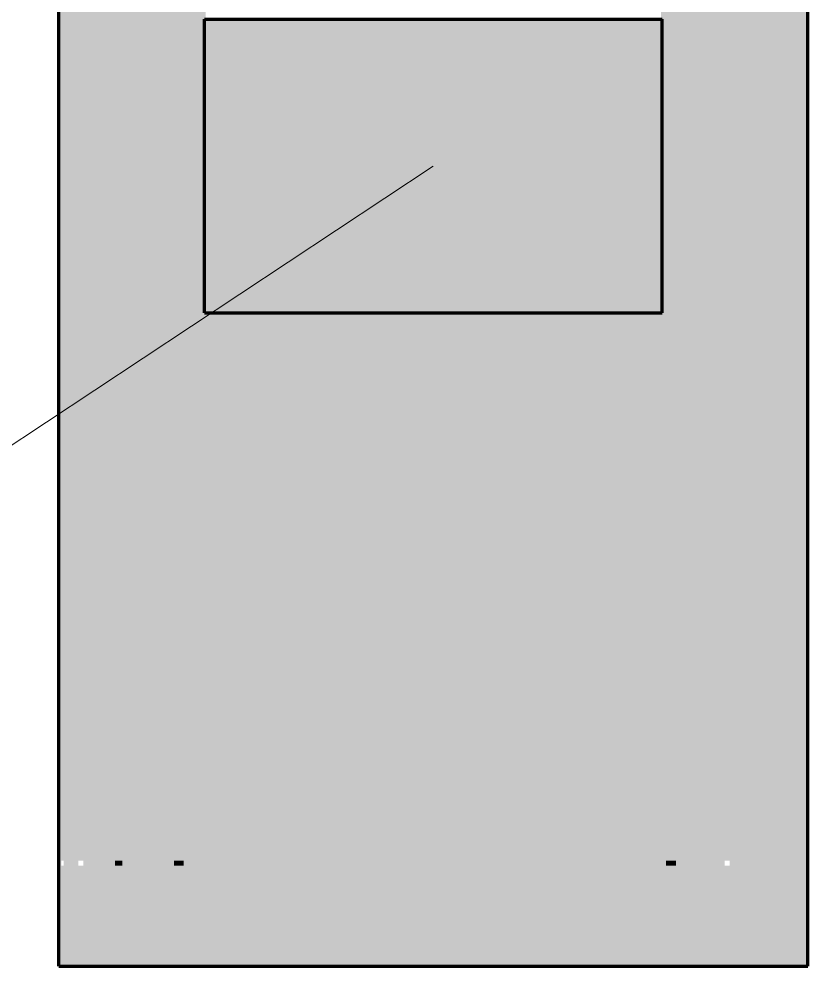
# Model space of a CAD drawing. Header units: millimetres. Extents: x 0 to 1554, y 0 to 420.
# Drawn here: x 1204.08 to 1236.3, y 78 to 116.69 of the extents above; entities that cross this region are included whole.
import ezdxf

# ---------------------------------------------------------------- set-up
doc = ezdxf.new("R2010")
doc.units = ezdxf.units.MM
for name, color, linetype, lineweight in [('01-VISIBLE', 7, 'CONTINUOUS', 70), ('08-FINA', 5, 'CONTINUOUS', 18), ('13-GRAFICA', 30, 'CONTINUOUS', 18)]:
    doc.layers.add(name, color=color, linetype=linetype, lineweight=lineweight)

msp = doc.modelspace()

# ---------------------------------------------------------------- hatches: boundary and pattern name
at = {"layer": '08-FINA'}
h = msp.add_hatch(color=7, dxfattribs=at)
h.dxf.hatch_style = 1
h.paths.add_polyline_path([(1221, 110.679), (1218.694, 109.633), (1219.136, 108.966)])
at = {"layer": '13-GRAFICA', "true_color": 0xb21820}
h = msp.add_hatch(color=7, dxfattribs=at)
h.dxf.hatch_style = 1
h.paths.add_polyline_path([(1205.804, 141.4), (1205.804, 82.3), (1205.804, 82.1), (1205.804, 78), (1205.704, 78), (1205.704, 141.4)])
h = msp.add_hatch(color=7, dxfattribs=at)
h.dxf.hatch_style = 1
h.paths.add_polyline_path([(1205.804, 141.5), (1205.904, 141.5), (1205.904, 82.3), (1205.804, 82.3), (1205.804, 141.4)])
h = msp.add_hatch(color=7, dxfattribs=at)
h.dxf.hatch_style = 1
h.paths.add_polyline_path([(1206.504, 141.5), (1206.504, 82.3), (1206.504, 82.1), (1206.504, 78), (1205.904, 78), (1205.904, 82.1), (1205.904, 82.3), (1205.904, 141.5)])
h = msp.add_hatch(color=7, dxfattribs=at)
h.dxf.hatch_style = 1
h.paths.add_polyline_path([(1206.704, 141.5), (1206.704, 82.3), (1206.504, 82.3), (1206.504, 141.5)])
h = msp.add_hatch(color=7, dxfattribs=at)
h.dxf.hatch_style = 1
h.paths.add_polyline_path([(1208.004, 141.5), (1208.004, 82.3), (1208.004, 82.1), (1208.004, 78), (1206.704, 78), (1206.704, 82.1), (1206.704, 82.3), (1206.704, 141.5)])
h = msp.add_hatch(color=7, dxfattribs=at)
h.dxf.hatch_style = 1
h.paths.add_polyline_path([(1208.304, 141.5), (1208.304, 82.3), (1208.004, 82.3), (1208.004, 141.5)])
h = msp.add_hatch(color=7, dxfattribs=at)
h.dxf.hatch_style = 1
h.paths.add_polyline_path([(1210.404, 141.5), (1210.404, 82.3), (1210.404, 82.1), (1210.404, 78), (1208.304, 78), (1208.304, 82.1), (1208.304, 82.3), (1208.304, 141.5)])
h = msp.add_hatch(color=7, dxfattribs=at)
h.dxf.hatch_style = 1
h.paths.add_polyline_path([(1210.804, 141.5), (1210.804, 82.3), (1210.404, 82.3), (1210.404, 141.5)])
h = msp.add_hatch(color=7, dxfattribs=at)
h.dxf.hatch_style = 1
h.paths.add_polyline_path([(1211.704, 141.5), (1211.704, 116.7), (1211.704, 104.7), (1211.704, 78), (1210.804, 78), (1210.804, 82.1), (1210.804, 82.3), (1210.804, 141.5)])
h = msp.add_hatch(color=7, dxfattribs=at)
h.dxf.hatch_style = 1
h.paths.add_polyline_path([(1230.504, 141.5), (1230.504, 82.3), (1230.504, 82.1), (1230.504, 78), (1230.304, 78), (1230.304, 104.7), (1230.304, 116.7), (1230.304, 141.5)])
h = msp.add_hatch(color=7, dxfattribs=at)
h.dxf.hatch_style = 1
h.paths.add_polyline_path([(1230.904, 141.5), (1230.904, 82.3), (1230.504, 82.3), (1230.504, 141.5)])
h = msp.add_hatch(color=7, dxfattribs=at)
h.dxf.hatch_style = 1
h.paths.add_polyline_path([(1232.904, 141.5), (1232.904, 82.3), (1232.904, 82.1), (1232.904, 78), (1230.904, 78), (1230.904, 82.1), (1230.904, 82.3), (1230.904, 141.5)])
h = msp.add_hatch(color=7, dxfattribs=at)
h.dxf.hatch_style = 1
h.paths.add_polyline_path([(1233.104, 141.5), (1233.104, 82.3), (1232.904, 82.3), (1232.904, 141.5)])
h = msp.add_hatch(color=7, dxfattribs=at)
h.dxf.hatch_style = 1
h.paths.add_polyline_path([(1236.204, 141.5), (1236.204, 141.4), (1236.304, 141.4), (1236.304, 78), (1233.104, 78), (1233.104, 82.1), (1233.104, 82.3), (1233.104, 141.5)])
at = {"layer": '13-GRAFICA', "true_color": 0xffffff}
h = msp.add_hatch(color=7, dxfattribs=at)
h.dxf.hatch_style = 1
h.paths.add_polyline_path([(1211.704, 104.7), (1211.704, 116.7), (1230.304, 116.7), (1230.304, 104.7)])
at = {"layer": '13-GRAFICA', "true_color": 0xc81e2d}
h = msp.add_hatch(color=7, dxfattribs=at)
h.dxf.hatch_style = 1
h.paths.add_polyline_path([(1230.304, 114.9), (1211.704, 114.9), (1211.704, 116.7), (1230.304, 116.7)])
at = {"layer": '13-GRAFICA', "true_color": 0xb21820}
h = msp.add_hatch(color=7, dxfattribs=at)
h.dxf.hatch_style = 1
h.paths.add_polyline_path([(1211.704, 78), (1211.704, 104.7), (1213.304, 104.7), (1213.304, 82.3), (1213.304, 82.1), (1213.304, 78)])
h = msp.add_hatch(color=7, dxfattribs=at)
h.dxf.hatch_style = 1
h.paths.add_polyline_path([(1213.904, 104.7), (1213.904, 82.3), (1213.304, 82.3), (1213.304, 104.7)])
h = msp.add_hatch(color=7, dxfattribs=at)
h.dxf.hatch_style = 1
h.paths.add_polyline_path([(1213.904, 78), (1213.904, 82.1), (1213.904, 82.3), (1213.904, 104.7), (1216.804, 104.7), (1216.804, 82.3), (1216.804, 82.1), (1216.804, 78)])
h = msp.add_hatch(color=7, dxfattribs=at)
h.dxf.hatch_style = 1
h.paths.add_polyline_path([(1217.404, 104.7), (1217.404, 82.3), (1216.804, 82.3), (1216.804, 104.7)])
h = msp.add_hatch(color=7, dxfattribs=at)
h.dxf.hatch_style = 1
h.paths.add_polyline_path([(1217.404, 78), (1217.404, 82.1), (1217.404, 82.3), (1217.404, 104.7), (1220.704, 104.7), (1220.704, 82.3), (1220.404, 82.3), (1220.404, 82.1), (1220.704, 82.1), (1220.704, 78.2), (1221.304, 78.2), (1221.304, 82.1), (1221.604, 82.1), (1221.604, 82.3), (1221.304, 82.3), (1221.304, 104.7), (1224.304, 104.7), (1224.304, 82.3), (1224.304, 82.1), (1224.304, 78)])
h = msp.add_hatch(color=7, dxfattribs=at)
h.dxf.hatch_style = 1
h.paths.add_polyline_path([(1221.604, 82.3), (1221.604, 82.1), (1221.304, 82.1), (1221.304, 78.2), (1220.704, 78.2), (1220.704, 82.1), (1220.404, 82.1), (1220.404, 82.3), (1220.704, 82.3), (1220.704, 104.7), (1221.304, 104.7), (1221.304, 82.3)])
h = msp.add_hatch(color=7, dxfattribs=at)
h.dxf.hatch_style = 1
h.paths.add_polyline_path([(1225.004, 104.7), (1225.004, 82.3), (1224.304, 82.3), (1224.304, 104.7)])
h = msp.add_hatch(color=7, dxfattribs=at)
h.dxf.hatch_style = 1
h.paths.add_polyline_path([(1225.004, 78), (1225.004, 82.1), (1225.004, 82.3), (1225.004, 104.7), (1227.504, 104.7), (1227.504, 82.3), (1227.504, 82.1), (1227.504, 78)])
h = msp.add_hatch(color=7, dxfattribs=at)
h.dxf.hatch_style = 1
h.paths.add_polyline_path([(1228.204, 104.7), (1228.204, 82.3), (1227.504, 82.3), (1227.504, 104.7)])
h = msp.add_hatch(color=7, dxfattribs=at)
h.dxf.hatch_style = 1
h.paths.add_polyline_path([(1228.204, 78), (1228.204, 82.1), (1228.204, 82.3), (1228.204, 104.7), (1230.304, 104.7), (1230.304, 78)])
h = msp.add_hatch(color=7, dxfattribs=at)
h.dxf.hatch_style = 1
h.paths.add_polyline_path([(1205.804, 78), (1205.804, 82.1), (1205.904, 82.1), (1205.904, 78)])
h = msp.add_hatch(color=7, dxfattribs=at)
h.dxf.hatch_style = 1
h.paths.add_polyline_path([(1206.504, 78), (1206.504, 82.1), (1206.704, 82.1), (1206.704, 78)])
h = msp.add_hatch(color=7, dxfattribs=at)
h.dxf.hatch_style = 1
h.paths.add_polyline_path([(1208.004, 82.3), (1208.304, 82.3), (1208.304, 82.1), (1208.004, 82.1)])
h = msp.add_hatch(color=7, dxfattribs=at)
h.dxf.hatch_style = 1
h.paths.add_polyline_path([(1208.004, 78), (1208.004, 82.1), (1208.304, 82.1), (1208.304, 78)])
h = msp.add_hatch(color=7, dxfattribs=at)
h.dxf.hatch_style = 1
h.paths.add_polyline_path([(1210.804, 82.3), (1210.804, 82.1), (1210.404, 82.1), (1210.404, 82.3)])
h = msp.add_hatch(color=7, dxfattribs=at)
h.dxf.hatch_style = 1
h.paths.add_polyline_path([(1210.404, 78), (1210.404, 82.1), (1210.804, 82.1), (1210.804, 78)])
h = msp.add_hatch(color=7, dxfattribs=at)
h.dxf.hatch_style = 1
h.paths.add_polyline_path([(1213.304, 82.3), (1213.904, 82.3), (1213.904, 82.1), (1213.304, 82.1)])
h = msp.add_hatch(color=7, dxfattribs=at)
h.dxf.hatch_style = 1
h.paths.add_polyline_path([(1213.304, 78), (1213.304, 82.1), (1213.904, 82.1), (1213.904, 78)])
h = msp.add_hatch(color=7, dxfattribs=at)
h.dxf.hatch_style = 1
h.paths.add_polyline_path([(1217.404, 82.3), (1217.404, 82.1), (1216.804, 82.1), (1216.804, 82.3)])
h = msp.add_hatch(color=7, dxfattribs=at)
h.dxf.hatch_style = 1
h.paths.add_polyline_path([(1216.804, 78), (1216.804, 82.1), (1217.404, 82.1), (1217.404, 78)])
h = msp.add_hatch(color=7, dxfattribs=at)
h.dxf.hatch_style = 1
h.paths.add_polyline_path([(1225.004, 82.3), (1225.004, 82.1), (1224.304, 82.1), (1224.304, 82.3)])
h = msp.add_hatch(color=7, dxfattribs=at)
h.dxf.hatch_style = 1
h.paths.add_polyline_path([(1224.304, 78), (1224.304, 82.1), (1225.004, 82.1), (1225.004, 78)])
h = msp.add_hatch(color=7, dxfattribs=at)
h.dxf.hatch_style = 1
h.paths.add_polyline_path([(1228.204, 82.3), (1228.204, 82.1), (1227.504, 82.1), (1227.504, 82.3)])
h = msp.add_hatch(color=7, dxfattribs=at)
h.dxf.hatch_style = 1
h.paths.add_polyline_path([(1227.504, 78), (1227.504, 82.1), (1228.204, 82.1), (1228.204, 78)])
h = msp.add_hatch(color=7, dxfattribs=at)
h.dxf.hatch_style = 1
h.paths.add_polyline_path([(1230.504, 82.3), (1230.904, 82.3), (1230.904, 82.1), (1230.504, 82.1)])
h = msp.add_hatch(color=7, dxfattribs=at)
h.dxf.hatch_style = 1
h.paths.add_polyline_path([(1230.504, 78), (1230.504, 82.1), (1230.904, 82.1), (1230.904, 78)])
h = msp.add_hatch(color=7, dxfattribs=at)
h.dxf.hatch_style = 1
h.paths.add_polyline_path([(1232.904, 78), (1232.904, 82.1), (1233.104, 82.1), (1233.104, 78)])

# ---------------------------------------------------------------- linework, layer by layer
at = {"layer": '01-VISIBLE'}
for p, q in [((1205.7, 78), (1205.7, 141.257)), ((1236.3, 78), (1236.3, 141.257)), ((1211.66, 104.679), (1211.66, 116.679)), ((1230.34, 104.679), (1230.34, 116.679))]:
    msp.add_line(p, q, dxfattribs=at)
for points in [[(1211.66, 116.679), (1211.741, 116.679), (1211.821, 116.679), (1211.901, 116.679), (1211.981, 116.679), (1212.061, 116.679), (1212.141, 116.679), (1212.222, 116.679), (1212.302, 116.679), (1212.382, 116.679), (1212.462, 116.679), (1212.542, 116.679), (1212.622, 116.679), (1212.703, 116.679), (1212.783, 116.679), (1212.863, 116.679), (1212.943, 116.679), (1213.023, 116.679), (1213.103, 116.679), (1213.184, 116.679), (1213.264, 116.679), (1213.344, 116.679), (1213.424, 116.679), (1213.504, 116.679), (1213.584, 116.679), (1213.665, 116.679), (1213.745, 116.679), (1213.825, 116.679), (1213.905, 116.679), (1213.985, 116.679), (1214.065, 116.679), (1214.146, 116.679), (1214.226, 116.679), (1214.306, 116.679), (1214.386, 116.679), (1214.466, 116.679), (1214.546, 116.679), (1214.627, 116.679), (1214.707, 116.679), (1214.787, 116.679), (1214.867, 116.679), (1214.947, 116.679), (1215.027, 116.679), (1215.108, 116.679), (1215.188, 116.679), (1215.268, 116.679), (1215.348, 116.679), (1215.428, 116.679), (1215.508, 116.679), (1215.589, 116.679), (1215.669, 116.679), (1215.749, 116.679), (1215.829, 116.679), (1215.909, 116.679), (1215.99, 116.679), (1216.07, 116.679), (1216.15, 116.679), (1216.23, 116.679), (1216.31, 116.679), (1216.39, 116.679), (1216.471, 116.679), (1216.551, 116.679), (1216.631, 116.679), (1216.711, 116.679), (1216.791, 116.679), (1216.871, 116.679), (1216.952, 116.679), (1217.032, 116.679), (1217.112, 116.679), (1217.192, 116.679), (1217.272, 116.679), (1217.352, 116.679), (1217.433, 116.679), (1217.513, 116.679), (1217.593, 116.679), (1217.673, 116.679), (1217.753, 116.679), (1217.833, 116.679), (1217.914, 116.679), (1217.994, 116.679), (1218.074, 116.679), (1218.154, 116.679), (1218.234, 116.679), (1218.314, 116.679), (1218.395, 116.679), (1218.475, 116.679), (1218.555, 116.679), (1218.635, 116.679), (1218.715, 116.679), (1218.795, 116.679), (1218.876, 116.679), (1218.956, 116.679), (1219.036, 116.679), (1219.116, 116.679), (1219.196, 116.679), (1219.276, 116.679), (1219.357, 116.679), (1219.437, 116.679), (1219.517, 116.679), (1219.597, 116.679), (1219.677, 116.679), (1219.757, 116.679), (1219.838, 116.679), (1219.918, 116.679), (1219.998, 116.679), (1220.078, 116.679), (1220.158, 116.679), (1220.238, 116.679), (1220.319, 116.679), (1220.399, 116.679), (1220.479, 116.679), (1220.559, 116.679), (1220.639, 116.679), (1220.719, 116.679), (1220.8, 116.679), (1220.88, 116.679), (1220.96, 116.679), (1221.04, 116.679), (1221.12, 116.679), (1221.2, 116.679), (1221.281, 116.679), (1221.361, 116.679), (1221.441, 116.679), (1221.521, 116.679), (1221.601, 116.679), (1221.681, 116.679), (1221.762, 116.679), (1221.842, 116.679), (1221.922, 116.679), (1222.002, 116.679), (1222.082, 116.679), (1222.162, 116.679), (1222.243, 116.679), (1222.323, 116.679), (1222.403, 116.679), (1222.483, 116.679), (1222.563, 116.679), (1222.643, 116.679), (1222.724, 116.679), (1222.804, 116.679), (1222.884, 116.679), (1222.964, 116.679), (1223.044, 116.679), (1223.124, 116.679), (1223.205, 116.679), (1223.285, 116.679), (1223.365, 116.679), (1223.445, 116.679), (1223.525, 116.679), (1223.605, 116.679), (1223.686, 116.679), (1223.766, 116.679), (1223.846, 116.679), (1223.926, 116.679), (1224.006, 116.679), (1224.086, 116.679), (1224.167, 116.679), (1224.247, 116.679), (1224.327, 116.679), (1224.407, 116.679), (1224.487, 116.679), (1224.567, 116.679), (1224.648, 116.679), (1224.728, 116.679), (1224.808, 116.679), (1224.888, 116.679), (1224.968, 116.679), (1225.048, 116.679), (1225.129, 116.679), (1225.209, 116.679), (1225.289, 116.679), (1225.369, 116.679), (1225.449, 116.679), (1225.529, 116.679), (1225.61, 116.679), (1225.69, 116.679), (1225.77, 116.679), (1225.85, 116.679), (1225.93, 116.679), (1226.01, 116.679), (1226.091, 116.679), (1226.171, 116.679), (1226.251, 116.679), (1226.331, 116.679), (1226.411, 116.679), (1226.492, 116.679), (1226.572, 116.679), (1226.652, 116.679), (1226.732, 116.679), (1226.812, 116.679), (1226.892, 116.679), (1226.973, 116.679), (1227.053, 116.679), (1227.133, 116.679), (1227.213, 116.679), (1227.293, 116.679), (1227.373, 116.679), (1227.454, 116.679), (1227.534, 116.679), (1227.614, 116.679), (1227.694, 116.679), (1227.774, 116.679), (1227.854, 116.679), (1227.935, 116.679), (1228.015, 116.679), (1228.095, 116.679), (1228.175, 116.679), (1228.255, 116.679), (1228.335, 116.679), (1228.416, 116.679), (1228.496, 116.679), (1228.576, 116.679), (1228.656, 116.679), (1228.736, 116.679), (1228.816, 116.679), (1228.897, 116.679), (1228.977, 116.679), (1229.057, 116.679), (1229.137, 116.679), (1229.217, 116.679), (1229.297, 116.679), (1229.378, 116.679), (1229.458, 116.679), (1229.538, 116.679), (1229.618, 116.679), (1229.698, 116.679), (1229.778, 116.679), (1229.859, 116.679), (1229.939, 116.679), (1230.019, 116.679), (1230.099, 116.679), (1230.179, 116.679), (1230.259, 116.679), (1230.34, 116.679)], [(1211.66, 104.679), (1211.741, 104.679), (1211.821, 104.679), (1211.901, 104.679), (1211.981, 104.679), (1212.061, 104.679), (1212.141, 104.679), (1212.222, 104.679), (1212.302, 104.679), (1212.382, 104.679), (1212.462, 104.679), (1212.542, 104.679), (1212.622, 104.679), (1212.703, 104.679), (1212.783, 104.679), (1212.863, 104.679), (1212.943, 104.679), (1213.023, 104.679), (1213.103, 104.679), (1213.184, 104.679), (1213.264, 104.679), (1213.344, 104.679), (1213.424, 104.679), (1213.504, 104.679), (1213.584, 104.679), (1213.665, 104.679), (1213.745, 104.679), (1213.825, 104.679), (1213.905, 104.679), (1213.985, 104.679), (1214.065, 104.679), (1214.146, 104.679), (1214.226, 104.679), (1214.306, 104.679), (1214.386, 104.679), (1214.466, 104.679), (1214.546, 104.679), (1214.627, 104.679), (1214.707, 104.679), (1214.787, 104.679), (1214.867, 104.679), (1214.947, 104.679), (1215.027, 104.679), (1215.108, 104.679), (1215.188, 104.679), (1215.268, 104.679), (1215.348, 104.679), (1215.428, 104.679), (1215.508, 104.679), (1215.589, 104.679), (1215.669, 104.679), (1215.749, 104.679), (1215.829, 104.679), (1215.909, 104.679), (1215.99, 104.679), (1216.07, 104.679), (1216.15, 104.679), (1216.23, 104.679), (1216.31, 104.679), (1216.39, 104.679), (1216.471, 104.679), (1216.551, 104.679), (1216.631, 104.679), (1216.711, 104.679), (1216.791, 104.679), (1216.871, 104.679), (1216.952, 104.679), (1217.032, 104.679), (1217.112, 104.679), (1217.192, 104.679), (1217.272, 104.679), (1217.352, 104.679), (1217.433, 104.679), (1217.513, 104.679), (1217.593, 104.679), (1217.673, 104.679), (1217.753, 104.679), (1217.833, 104.679), (1217.914, 104.679), (1217.994, 104.679), (1218.074, 104.679), (1218.154, 104.679), (1218.234, 104.679), (1218.314, 104.679), (1218.395, 104.679), (1218.475, 104.679), (1218.555, 104.679), (1218.635, 104.679), (1218.715, 104.679), (1218.795, 104.679), (1218.876, 104.679), (1218.956, 104.679), (1219.036, 104.679), (1219.116, 104.679), (1219.196, 104.679), (1219.276, 104.679), (1219.357, 104.679), (1219.437, 104.679), (1219.517, 104.679), (1219.597, 104.679), (1219.677, 104.679), (1219.757, 104.679), (1219.838, 104.679), (1219.918, 104.679), (1219.998, 104.679), (1220.078, 104.679), (1220.158, 104.679), (1220.238, 104.679), (1220.319, 104.679), (1220.399, 104.679), (1220.479, 104.679), (1220.559, 104.679), (1220.639, 104.679), (1220.719, 104.679), (1220.8, 104.679), (1220.88, 104.679), (1220.96, 104.679), (1221.04, 104.679), (1221.12, 104.679), (1221.2, 104.679), (1221.281, 104.679), (1221.361, 104.679), (1221.441, 104.679), (1221.521, 104.679), (1221.601, 104.679), (1221.681, 104.679), (1221.762, 104.679), (1221.842, 104.679), (1221.922, 104.679), (1222.002, 104.679), (1222.082, 104.679), (1222.162, 104.679), (1222.243, 104.679), (1222.323, 104.679), (1222.403, 104.679), (1222.483, 104.679), (1222.563, 104.679), (1222.643, 104.679), (1222.724, 104.679), (1222.804, 104.679), (1222.884, 104.679), (1222.964, 104.679), (1223.044, 104.679), (1223.124, 104.679), (1223.205, 104.679), (1223.285, 104.679), (1223.365, 104.679), (1223.445, 104.679), (1223.525, 104.679), (1223.605, 104.679), (1223.686, 104.679), (1223.766, 104.679), (1223.846, 104.679), (1223.926, 104.679), (1224.006, 104.679), (1224.086, 104.679), (1224.167, 104.679), (1224.247, 104.679), (1224.327, 104.679), (1224.407, 104.679), (1224.487, 104.679), (1224.567, 104.679), (1224.648, 104.679), (1224.728, 104.679), (1224.808, 104.679), (1224.888, 104.679), (1224.968, 104.679), (1225.048, 104.679), (1225.129, 104.679), (1225.209, 104.679), (1225.289, 104.679), (1225.369, 104.679), (1225.449, 104.679), (1225.529, 104.679), (1225.61, 104.679), (1225.69, 104.679), (1225.77, 104.679), (1225.85, 104.679), (1225.93, 104.679), (1226.01, 104.679), (1226.091, 104.679), (1226.171, 104.679), (1226.251, 104.679), (1226.331, 104.679), (1226.411, 104.679), (1226.492, 104.679), (1226.572, 104.679), (1226.652, 104.679), (1226.732, 104.679), (1226.812, 104.679), (1226.892, 104.679), (1226.973, 104.679), (1227.053, 104.679), (1227.133, 104.679), (1227.213, 104.679), (1227.293, 104.679), (1227.373, 104.679), (1227.454, 104.679), (1227.534, 104.679), (1227.614, 104.679), (1227.694, 104.679), (1227.774, 104.679), (1227.854, 104.679), (1227.935, 104.679), (1228.015, 104.679), (1228.095, 104.679), (1228.175, 104.679), (1228.255, 104.679), (1228.335, 104.679), (1228.416, 104.679), (1228.496, 104.679), (1228.576, 104.679), (1228.656, 104.679), (1228.736, 104.679), (1228.816, 104.679), (1228.897, 104.679), (1228.977, 104.679), (1229.057, 104.679), (1229.137, 104.679), (1229.217, 104.679), (1229.297, 104.679), (1229.378, 104.679), (1229.458, 104.679), (1229.538, 104.679), (1229.618, 104.679), (1229.698, 104.679), (1229.778, 104.679), (1229.859, 104.679), (1229.939, 104.679), (1230.019, 104.679), (1230.099, 104.679), (1230.179, 104.679), (1230.259, 104.679), (1230.34, 104.679)], [(1205.7, 78), (1205.78, 78), (1205.86, 78), (1205.94, 78), (1206.02, 78), (1206.101, 78), (1206.181, 78), (1206.261, 78), (1206.341, 78), (1206.421, 78), (1206.501, 78), (1206.581, 78), (1206.661, 78), (1206.741, 78), (1206.821, 78), (1206.902, 78), (1206.982, 78), (1207.062, 78), (1207.142, 78), (1207.222, 78), (1207.302, 78), (1207.382, 78), (1207.462, 78), (1207.542, 78), (1207.623, 78), (1207.703, 78), (1207.783, 78), (1207.863, 78), (1207.943, 78), (1208.023, 78), (1208.103, 78), (1208.183, 78), (1208.263, 78), (1208.343, 78), (1208.424, 78), (1208.504, 78), (1208.584, 78), (1208.664, 78), (1208.744, 78), (1208.824, 78), (1208.904, 78), (1208.984, 78), (1209.064, 78), (1209.145, 78), (1209.225, 78), (1209.305, 78), (1209.385, 78), (1209.465, 78), (1209.545, 78), (1209.625, 78), (1209.705, 78), (1209.785, 78), (1209.865, 78), (1209.946, 78), (1210.026, 78), (1210.106, 78), (1210.186, 78), (1210.266, 78), (1210.346, 78), (1210.426, 78), (1210.506, 78), (1210.586, 78), (1210.666, 78), (1210.747, 78), (1210.827, 78), (1210.907, 78), (1210.987, 78), (1211.067, 78), (1211.147, 78), (1211.227, 78), (1211.307, 78), (1211.387, 78), (1211.468, 78), (1211.548, 78), (1211.628, 78), (1211.708, 78), (1211.788, 78), (1211.868, 78), (1211.948, 78), (1212.028, 78), (1212.108, 78), (1212.188, 78), (1212.269, 78), (1212.349, 78), (1212.429, 78), (1212.509, 78), (1212.589, 78), (1212.669, 78), (1212.749, 78), (1212.829, 78), (1212.909, 78), (1212.99, 78), (1213.07, 78), (1213.15, 78), (1213.23, 78), (1213.31, 78), (1213.39, 78), (1213.47, 78), (1213.55, 78), (1213.63, 78), (1213.71, 78), (1213.791, 78), (1213.871, 78), (1213.951, 78), (1214.031, 78), (1214.111, 78), (1214.191, 78), (1214.271, 78), (1214.351, 78), (1214.431, 78), (1214.512, 78), (1214.592, 78), (1214.672, 78), (1214.752, 78), (1214.832, 78), (1214.912, 78), (1214.992, 78), (1215.072, 78), (1215.152, 78), (1215.232, 78), (1215.313, 78), (1215.393, 78), (1215.473, 78), (1215.553, 78), (1215.633, 78), (1215.713, 78), (1215.793, 78), (1215.873, 78), (1215.953, 78), (1216.034, 78), (1216.114, 78), (1216.194, 78), (1216.274, 78), (1216.354, 78), (1216.434, 78), (1216.514, 78), (1216.594, 78), (1216.674, 78), (1216.754, 78), (1216.835, 78), (1216.915, 78), (1216.995, 78), (1217.075, 78), (1217.155, 78), (1217.235, 78), (1217.315, 78), (1217.395, 78), (1217.475, 78), (1217.555, 78), (1217.636, 78), (1217.716, 78), (1217.796, 78), (1217.876, 78), (1217.956, 78), (1218.036, 78), (1218.116, 78), (1218.196, 78), (1218.276, 78), (1218.357, 78), (1218.437, 78), (1218.517, 78), (1218.597, 78), (1218.677, 78), (1218.757, 78), (1218.837, 78), (1218.917, 78), (1218.997, 78), (1219.077, 78), (1219.158, 78), (1219.238, 78), (1219.318, 78), (1219.398, 78), (1219.478, 78), (1219.558, 78), (1219.638, 78), (1219.718, 78), (1219.798, 78), (1219.879, 78), (1219.959, 78), (1220.039, 78), (1220.119, 78), (1220.199, 78), (1220.279, 78), (1220.359, 78), (1220.439, 78), (1220.519, 78), (1220.599, 78), (1220.68, 78), (1220.76, 78), (1220.84, 78), (1220.92, 78), (1221, 78), (1221.08, 78), (1221.16, 78), (1221.24, 78), (1221.32, 78), (1221.401, 78), (1221.481, 78), (1221.561, 78), (1221.641, 78), (1221.721, 78), (1221.801, 78), (1221.881, 78), (1221.961, 78), (1222.041, 78), (1222.121, 78), (1222.202, 78), (1222.282, 78), (1222.362, 78), (1222.442, 78), (1222.522, 78), (1222.602, 78), (1222.682, 78), (1222.762, 78), (1222.842, 78), (1222.923, 78), (1223.003, 78), (1223.083, 78), (1223.163, 78), (1223.243, 78), (1223.323, 78), (1223.403, 78), (1223.483, 78), (1223.563, 78), (1223.643, 78), (1223.724, 78), (1223.804, 78), (1223.884, 78), (1223.964, 78), (1224.044, 78), (1224.124, 78), (1224.204, 78), (1224.284, 78), (1224.364, 78), (1224.445, 78), (1224.525, 78), (1224.605, 78), (1224.685, 78), (1224.765, 78), (1224.845, 78), (1224.925, 78), (1225.005, 78), (1225.085, 78), (1225.165, 78), (1225.246, 78), (1225.326, 78), (1225.406, 78), (1225.486, 78), (1225.566, 78), (1225.646, 78), (1225.726, 78), (1225.806, 78), (1225.886, 78), (1225.966, 78), (1226.047, 78), (1226.127, 78), (1226.207, 78), (1226.287, 78), (1226.367, 78), (1226.447, 78), (1226.527, 78), (1226.607, 78), (1226.687, 78), (1226.768, 78), (1226.848, 78), (1226.928, 78), (1227.008, 78), (1227.088, 78), (1227.168, 78), (1227.248, 78), (1227.328, 78), (1227.408, 78), (1227.488, 78), (1227.569, 78), (1227.649, 78), (1227.729, 78), (1227.809, 78), (1227.889, 78), (1227.969, 78), (1228.049, 78), (1228.129, 78), (1228.209, 78), (1228.29, 78), (1228.37, 78), (1228.45, 78), (1228.53, 78), (1228.61, 78), (1228.69, 78), (1228.77, 78), (1228.85, 78), (1228.93, 78), (1229.01, 78), (1229.091, 78), (1229.171, 78), (1229.251, 78), (1229.331, 78), (1229.411, 78), (1229.491, 78), (1229.571, 78), (1229.651, 78), (1229.731, 78), (1229.812, 78), (1229.892, 78), (1229.972, 78), (1230.052, 78), (1230.132, 78), (1230.212, 78), (1230.292, 78), (1230.372, 78), (1230.452, 78), (1230.532, 78), (1230.613, 78), (1230.693, 78), (1230.773, 78), (1230.853, 78), (1230.933, 78), (1231.013, 78), (1231.093, 78), (1231.173, 78), (1231.253, 78), (1231.334, 78), (1231.414, 78), (1231.494, 78), (1231.574, 78), (1231.654, 78), (1231.734, 78), (1231.814, 78), (1231.894, 78), (1231.974, 78), (1232.054, 78), (1232.135, 78), (1232.215, 78), (1232.295, 78), (1232.375, 78), (1232.455, 78), (1232.535, 78), (1232.615, 78), (1232.695, 78), (1232.775, 78), (1232.855, 78), (1232.936, 78), (1233.016, 78), (1233.096, 78), (1233.176, 78), (1233.256, 78), (1233.336, 78), (1233.416, 78), (1233.496, 78), (1233.576, 78), (1233.657, 78), (1233.737, 78), (1233.817, 78), (1233.897, 78), (1233.977, 78), (1234.057, 78), (1234.137, 78), (1234.217, 78), (1234.297, 78), (1234.377, 78), (1234.458, 78), (1234.538, 78), (1234.618, 78), (1234.698, 78), (1234.778, 78), (1234.858, 78), (1234.938, 78), (1235.018, 78), (1235.098, 78), (1235.179, 78), (1235.259, 78), (1235.339, 78), (1235.419, 78), (1235.499, 78), (1235.579, 78), (1235.659, 78), (1235.739, 78), (1235.819, 78), (1235.899, 78), (1235.98, 78), (1236.06, 78), (1236.14, 78), (1236.22, 78), (1236.3, 78)]]:
    msp.add_lwpolyline(points, dxfattribs=at)
at = {"layer": '08-FINA'}
msp.add_line((1221, 110.679), (1199.7, 96.588), dxfattribs=at)

doc.saveas('drawing.dxf')
